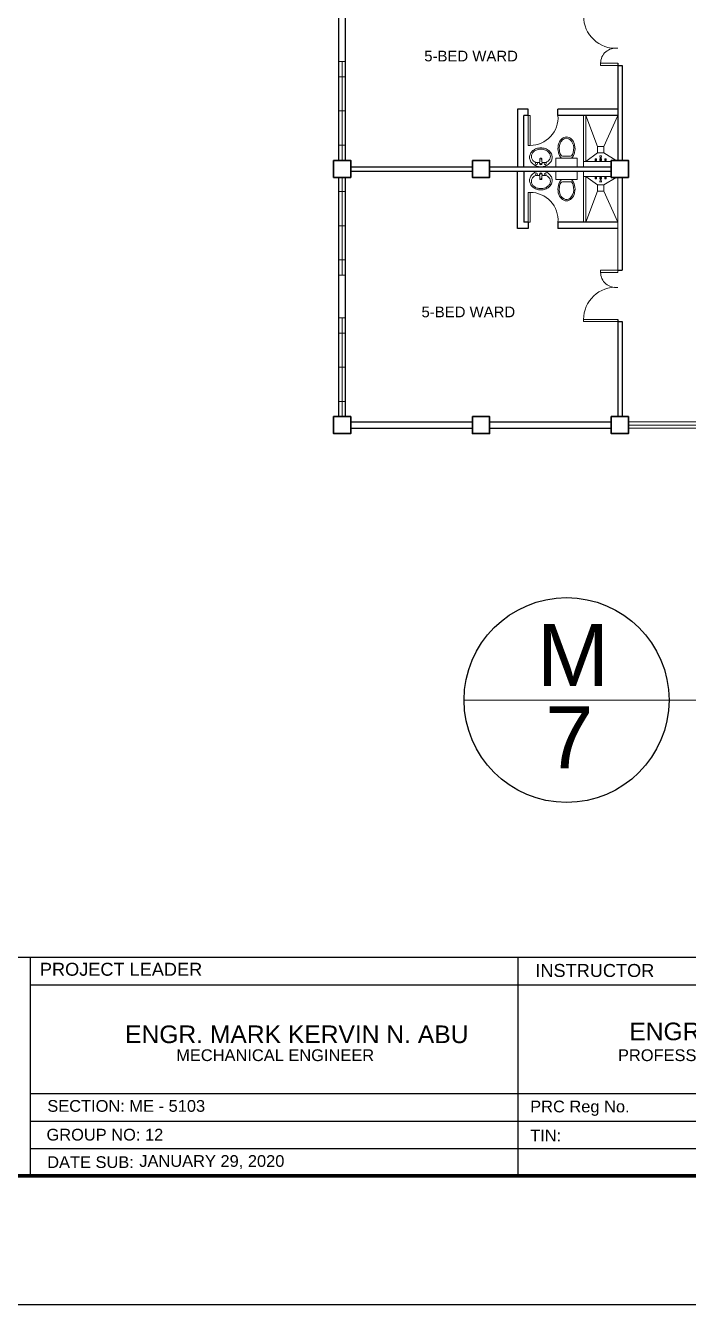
# Model space of a CAD drawing. Header units: millimetres. Extents: x -116 to 421, y 1 to 342.
# Drawn here: x 343.1 to 358.61, y 90.1 to 120.05 of the extents above; entities that cross this region are included whole.
import ezdxf

# ---------------------------------------------------------------- set-up
doc = ezdxf.new("R2010")
doc.units = ezdxf.units.MM
doc.header["$MEASUREMENT"] = 0
doc.layers.add('label', color=7, linetype='Continuous')
doc.layers.add('template', color=7, linetype='Continuous')
doc.styles.add('arial', font='arial.ttf')
doc.styles.add('SWISSLT175', font='swissl.ttf', dxfattribs={"height": 0.175})

msp = doc.modelspace()

# ---------------------------------------------------------------- linework, layer by layer
at = {"color": 8, "linetype": 'ByBlock', "lineweight": 25}
for p, q in [((350.433, 116.891), (350.433, 122.491)), ((350.583, 116.891), (350.583, 122.491)), ((356.958, 119.166), (356.958, 116.891)), ((356.958, 119.116), (357.058, 119.116)), ((357.058, 119.116), (357.058, 116.891)), ((354.608, 118.091), (354.608, 116.741)), ((355.558, 117.941), (355.558, 118.091)), ((350.708, 116.741), (353.558, 116.741)), ((350.708, 116.641), (353.558, 116.641)), ((353.958, 116.741), (356.808, 116.741)), ((353.958, 116.641), (356.808, 116.641)), ((354.608, 115.291), (354.608, 116.641)), ((350.433, 110.891), (350.433, 116.491)), ((350.583, 110.891), (350.583, 116.491)), ((357.058, 116.491), (357.058, 114.316)), ((356.958, 114.316), (357.058, 114.316)), ((356.958, 113.166), (356.958, 110.891)), ((356.958, 113.116), (357.058, 113.116)), ((357.058, 113.116), (357.058, 110.891)), ((350.708, 110.766), (353.558, 110.766)), ((350.708, 110.616), (353.558, 110.616)), ((353.958, 110.766), (356.808, 110.766)), ((353.958, 110.616), (356.808, 110.616))]:
    msp.add_line(p, q, dxfattribs=at)
at = {"color": 8, "linetype": 'ByBlock', "lineweight": 9}
for p, q in [((350.433, 119.204), (350.583, 119.204)), ((350.508, 119.204), (350.508, 116.891)), ((350.433, 118.047), (350.433, 118.847)), ((350.433, 118.847), (350.583, 118.847)), ((350.583, 118.847), (350.583, 117.247)), ((350.433, 118.047), (350.583, 118.047)), ((350.583, 117.247), (350.433, 117.247)), ((356.808, 116.866), (356.158, 116.866)), ((356.808, 116.516), (356.158, 116.516)), ((350.508, 116.491), (350.508, 114.204)), ((350.433, 115.36), (350.433, 116.16)), ((350.433, 116.16), (350.583, 116.16)), ((350.583, 116.16), (350.583, 114.56)), ((350.433, 115.36), (350.583, 115.36)), ((350.583, 114.56), (350.433, 114.56)), ((350.433, 114.204), (350.583, 114.204)), ((350.433, 113.204), (350.583, 113.204)), ((350.508, 113.204), (350.508, 110.891)), ((350.433, 112.047), (350.433, 112.847)), ((350.433, 112.847), (350.583, 112.847)), ((350.583, 112.847), (350.583, 111.247)), ((350.433, 112.047), (350.583, 112.047)), ((350.583, 111.247), (350.433, 111.247)), ((359.908, 110.766), (357.208, 110.766)), ((357.208, 110.691), (359.908, 110.691)), ((357.208, 110.616), (359.908, 110.616))]:
    msp.add_line(p, q, dxfattribs=at)
at = {"color": 8, "linetype": 'ByBlock', "lineweight": 25, "ltscale": 0.3}
for p, q in [((354.858, 118.091), (354.608, 118.091)), ((354.858, 117.941), (354.858, 118.091)), ((356.958, 118.091), (355.558, 118.091)), ((354.858, 117.941), (354.758, 117.941)), ((354.758, 116.741), (354.758, 117.941)), ((356.958, 117.941), (355.558, 117.941)), ((354.758, 116.641), (354.758, 115.441)), ((354.858, 115.441), (354.758, 115.441)), ((354.858, 115.441), (354.858, 115.291)), ((356.958, 115.441), (355.558, 115.441)), ((355.558, 115.441), (355.558, 115.291)), ((354.858, 115.291), (354.608, 115.291)), ((356.958, 115.291), (355.558, 115.291))]:
    msp.add_line(p, q, dxfattribs=at)
at = {"color": 8, "linetype": 'ByBlock', "lineweight": 9, "ltscale": 0.3}
for p, q in [((356.483, 117.216), (356.208, 117.941)), ((356.633, 117.216), (356.958, 117.941)), ((356.483, 117.066), (356.208, 116.866)), ((356.633, 117.066), (356.918, 116.891)), ((356.483, 116.316), (356.208, 116.516)), ((356.633, 116.316), (356.918, 116.491)), ((356.483, 116.166), (356.208, 115.441)), ((356.633, 116.166), (356.958, 115.441))]:
    msp.add_line(p, q, dxfattribs=at)
at = {"color": 8, "lineweight": 9}
for p, q in [((355.144, 116.939), (355.13, 116.817)), ((355.173, 116.939), (355.186, 116.817)), ((355.508, 116.941), (355.508, 116.741)), ((356.008, 116.941), (355.508, 116.941)), ((355.849, 116.991), (355.668, 116.991)), ((356.008, 116.741), (356.008, 116.941)), ((356.431, 116.923), (356.428, 116.921)), ((356.428, 116.921), (356.428, 116.899)), ((356.461, 116.921), (356.428, 116.921)), ((356.428, 116.899), (356.43, 116.895)), ((356.428, 116.867), (356.431, 116.874)), ((356.428, 116.867), (356.428, 116.866)), ((356.462, 116.867), (356.428, 116.867)), ((356.462, 116.866), (356.428, 116.866)), ((356.431, 116.925), (356.431, 116.923)), ((356.458, 116.925), (356.431, 116.925)), ((356.458, 116.923), (356.431, 116.923)), ((356.431, 116.913), (356.431, 116.9)), ((356.431, 116.899), (356.439, 116.899)), ((356.431, 116.893), (356.431, 116.888)), ((356.459, 116.888), (356.431, 116.888)), ((356.431, 116.888), (356.431, 116.885)), ((356.458, 116.885), (356.431, 116.885)), ((356.458, 116.874), (356.431, 116.874)), ((356.433, 116.874), (356.433, 116.885)), ((356.438, 116.913), (356.438, 116.9)), ((356.458, 116.899), (356.45, 116.899)), ((356.451, 116.913), (356.451, 116.9)), ((356.456, 116.874), (356.456, 116.885)), ((356.458, 116.925), (356.458, 116.923)), ((356.458, 116.923), (356.461, 116.921)), ((356.458, 116.913), (356.458, 116.9)), ((356.459, 116.888), (356.458, 116.885)), ((356.462, 116.867), (356.458, 116.874)), ((356.461, 116.899), (356.459, 116.895)), ((356.459, 116.893), (356.459, 116.888)), ((356.461, 116.921), (356.461, 116.899)), ((356.462, 116.867), (356.462, 116.866)), ((356.529, 116.866), (356.541, 116.872)), ((356.587, 116.866), (356.529, 116.866)), ((356.546, 116.951), (356.537, 116.993)), ((356.539, 116.998), (356.578, 116.998)), ((356.541, 116.881), (356.576, 116.881)), ((356.541, 116.872), (356.541, 116.881)), ((356.541, 116.872), (356.576, 116.872)), ((356.576, 116.872), (356.541, 116.872)), ((356.545, 116.923), (356.542, 116.921)), ((356.551, 116.921), (356.542, 116.921)), ((356.542, 116.921), (356.542, 116.899)), ((356.542, 116.899), (356.544, 116.895)), ((356.544, 116.893), (356.544, 116.888)), ((356.551, 116.888), (356.544, 116.888)), ((356.544, 116.888), (356.545, 116.885)), ((356.551, 116.925), (356.545, 116.925)), ((356.545, 116.925), (356.545, 116.923)), ((356.551, 116.923), (356.545, 116.923)), ((356.545, 116.913), (356.545, 116.9)), ((356.545, 116.899), (356.551, 116.899)), ((356.551, 116.885), (356.545, 116.885)), ((356.571, 116.951), (356.546, 116.951)), ((356.546, 116.951), (356.546, 116.944)), ((356.571, 116.951), (356.546, 116.951)), ((356.546, 116.944), (356.571, 116.944)), ((356.547, 116.881), (356.547, 116.885)), ((356.551, 116.881), (356.551, 116.944)), ((356.566, 116.881), (356.551, 116.881)), ((356.566, 116.944), (356.566, 116.881)), ((356.571, 116.925), (356.566, 116.925)), ((356.571, 116.923), (356.566, 116.923)), ((356.575, 116.921), (356.566, 116.921)), ((356.571, 116.899), (356.566, 116.899)), ((356.572, 116.888), (356.566, 116.888)), ((356.571, 116.885), (356.566, 116.885)), ((356.57, 116.881), (356.57, 116.885)), ((356.571, 116.951), (356.579, 116.993)), ((356.571, 116.944), (356.571, 116.951)), ((356.571, 116.925), (356.571, 116.923)), ((356.571, 116.923), (356.575, 116.921)), ((356.571, 116.913), (356.571, 116.9)), ((356.572, 116.888), (356.571, 116.885)), ((356.572, 116.893), (356.572, 116.888)), ((356.575, 116.899), (356.573, 116.895)), ((356.575, 116.921), (356.575, 116.899)), ((356.576, 116.881), (356.576, 116.872)), ((356.576, 116.872), (356.587, 116.866)), ((356.659, 116.923), (356.655, 116.921)), ((356.688, 116.921), (356.655, 116.921)), ((356.655, 116.921), (356.655, 116.899)), ((356.655, 116.899), (356.657, 116.895)), ((356.655, 116.867), (356.658, 116.874)), ((356.689, 116.867), (356.655, 116.867)), ((356.655, 116.867), (356.655, 116.866)), ((356.689, 116.866), (356.655, 116.866)), ((356.658, 116.893), (356.658, 116.888)), ((356.658, 116.888), (356.659, 116.885)), ((356.686, 116.888), (356.658, 116.888)), ((356.685, 116.874), (356.658, 116.874)), ((356.685, 116.925), (356.659, 116.925)), ((356.659, 116.925), (356.659, 116.923)), ((356.685, 116.923), (356.659, 116.923)), ((356.659, 116.913), (356.659, 116.9)), ((356.659, 116.899), (356.666, 116.899)), ((356.685, 116.885), (356.659, 116.885)), ((356.66, 116.874), (356.66, 116.885)), ((356.666, 116.913), (356.666, 116.9)), ((356.678, 116.913), (356.678, 116.9)), ((356.685, 116.899), (356.678, 116.899)), ((356.683, 116.874), (356.683, 116.885)), ((356.685, 116.925), (356.685, 116.923)), ((356.685, 116.923), (356.688, 116.921)), ((356.685, 116.913), (356.685, 116.9)), ((356.686, 116.888), (356.685, 116.885)), ((356.689, 116.867), (356.685, 116.874)), ((356.688, 116.899), (356.686, 116.895)), ((356.686, 116.893), (356.686, 116.888)), ((356.688, 116.921), (356.688, 116.899)), ((356.689, 116.867), (356.689, 116.866)), ((355.144, 116.443), (355.13, 116.565)), ((355.173, 116.443), (355.186, 116.565)), ((355.508, 116.741), (356.008, 116.741)), ((355.508, 116.441), (355.508, 116.641)), ((355.508, 116.641), (356.008, 116.641)), ((356.008, 116.641), (356.008, 116.441)), ((356.428, 116.515), (356.428, 116.516)), ((356.462, 116.516), (356.428, 116.516)), ((356.428, 116.515), (356.431, 116.508)), ((356.462, 116.515), (356.428, 116.515)), ((356.458, 116.508), (356.431, 116.508)), ((356.433, 116.508), (356.433, 116.497)), ((356.456, 116.508), (356.456, 116.497)), ((356.462, 116.515), (356.458, 116.508)), ((356.462, 116.515), (356.462, 116.516)), ((356.529, 116.516), (356.541, 116.51)), ((356.587, 116.516), (356.529, 116.516)), ((356.541, 116.51), (356.576, 116.51)), ((356.576, 116.51), (356.541, 116.51)), ((356.541, 116.51), (356.541, 116.501)), ((356.576, 116.51), (356.587, 116.516)), ((356.576, 116.501), (356.576, 116.51)), ((356.689, 116.516), (356.655, 116.516)), ((356.655, 116.515), (356.655, 116.516)), ((356.689, 116.515), (356.655, 116.515)), ((356.655, 116.515), (356.658, 116.508)), ((356.685, 116.508), (356.658, 116.508)), ((356.66, 116.508), (356.66, 116.497)), ((356.683, 116.508), (356.683, 116.497)), ((356.689, 116.515), (356.685, 116.508)), ((356.689, 116.515), (356.689, 116.516)), ((356.008, 116.441), (355.508, 116.441)), ((355.849, 116.391), (355.668, 116.391)), ((356.428, 116.483), (356.43, 116.487)), ((356.428, 116.461), (356.428, 116.483)), ((356.431, 116.459), (356.428, 116.461)), ((356.461, 116.461), (356.428, 116.461)), ((356.458, 116.497), (356.431, 116.497)), ((356.431, 116.494), (356.431, 116.497)), ((356.431, 116.489), (356.431, 116.494)), ((356.459, 116.494), (356.431, 116.494)), ((356.431, 116.483), (356.439, 116.483)), ((356.431, 116.47), (356.431, 116.482)), ((356.431, 116.457), (356.431, 116.459)), ((356.458, 116.459), (356.431, 116.459)), ((356.458, 116.457), (356.431, 116.457)), ((356.438, 116.469), (356.438, 116.482)), ((356.458, 116.483), (356.45, 116.483)), ((356.451, 116.469), (356.451, 116.482)), ((356.459, 116.494), (356.458, 116.497)), ((356.458, 116.47), (356.458, 116.482)), ((356.458, 116.459), (356.461, 116.461)), ((356.458, 116.457), (356.458, 116.459)), ((356.459, 116.489), (356.459, 116.494)), ((356.461, 116.483), (356.459, 116.487)), ((356.461, 116.461), (356.461, 116.483)), ((356.546, 116.431), (356.537, 116.389)), ((356.539, 116.384), (356.578, 116.384)), ((356.541, 116.501), (356.576, 116.501)), ((356.542, 116.483), (356.544, 116.487)), ((356.542, 116.461), (356.542, 116.483)), ((356.551, 116.461), (356.542, 116.461)), ((356.545, 116.459), (356.542, 116.461)), ((356.544, 116.494), (356.545, 116.497)), ((356.551, 116.494), (356.544, 116.494)), ((356.544, 116.489), (356.544, 116.494)), ((356.551, 116.497), (356.545, 116.497)), ((356.545, 116.483), (356.551, 116.483)), ((356.545, 116.47), (356.545, 116.482)), ((356.551, 116.459), (356.545, 116.459)), ((356.545, 116.457), (356.545, 116.459)), ((356.551, 116.457), (356.545, 116.457)), ((356.546, 116.431), (356.546, 116.438)), ((356.546, 116.438), (356.571, 116.438)), ((356.571, 116.431), (356.546, 116.431)), ((356.571, 116.431), (356.546, 116.431)), ((356.547, 116.501), (356.547, 116.497)), ((356.551, 116.501), (356.551, 116.438)), ((356.566, 116.501), (356.551, 116.501)), ((356.566, 116.438), (356.566, 116.501)), ((356.571, 116.497), (356.566, 116.497)), ((356.572, 116.494), (356.566, 116.494)), ((356.571, 116.483), (356.566, 116.483)), ((356.575, 116.461), (356.566, 116.461)), ((356.571, 116.459), (356.566, 116.459)), ((356.571, 116.457), (356.566, 116.457)), ((356.57, 116.501), (356.57, 116.497)), ((356.572, 116.494), (356.571, 116.497)), ((356.571, 116.47), (356.571, 116.482)), ((356.571, 116.459), (356.575, 116.461)), ((356.571, 116.457), (356.571, 116.459)), ((356.571, 116.438), (356.571, 116.431)), ((356.571, 116.431), (356.579, 116.389)), ((356.572, 116.489), (356.572, 116.494)), ((356.575, 116.483), (356.573, 116.487)), ((356.575, 116.461), (356.575, 116.483)), ((356.655, 116.483), (356.657, 116.487)), ((356.655, 116.461), (356.655, 116.483)), ((356.688, 116.461), (356.655, 116.461)), ((356.659, 116.459), (356.655, 116.461)), ((356.658, 116.494), (356.659, 116.497)), ((356.686, 116.494), (356.658, 116.494)), ((356.658, 116.489), (356.658, 116.494)), ((356.685, 116.497), (356.659, 116.497)), ((356.659, 116.483), (356.666, 116.483)), ((356.659, 116.47), (356.659, 116.482)), ((356.685, 116.459), (356.659, 116.459)), ((356.659, 116.457), (356.659, 116.459)), ((356.685, 116.457), (356.659, 116.457)), ((356.666, 116.469), (356.666, 116.482)), ((356.685, 116.483), (356.678, 116.483)), ((356.678, 116.469), (356.678, 116.482)), ((356.686, 116.494), (356.685, 116.497)), ((356.685, 116.47), (356.685, 116.482)), ((356.685, 116.459), (356.688, 116.461)), ((356.685, 116.457), (356.685, 116.459)), ((356.686, 116.489), (356.686, 116.494)), ((356.688, 116.483), (356.686, 116.487)), ((356.688, 116.461), (356.688, 116.483))]:
    msp.add_line(p, q, dxfattribs=at)
at = {"color": 8, "linetype": 'ByBlock', "lineweight": 13}
msp.add_line((356.958, 116.491), (356.958, 114.266), dxfattribs=at)
at = {"color": 0, "linetype": 'ByBlock', "lineweight": 9}
for p, q in [((358.37, 104.251), (353.363, 104.251)), ((396.339, 104.251), (358.37, 104.251))]:
    msp.add_line(p, q, dxfattribs=at)
at = {"color": 8, "lineweight": 9}
for points in [[(350.433, 119.204), (350.583, 119.204), (350.583, 116.891), (350.433, 116.891)], [(350.433, 116.491), (350.583, 116.491), (350.583, 114.204), (350.433, 114.204)], [(350.433, 113.204), (350.583, 113.204), (350.583, 110.891), (350.433, 110.891)]]:
    msp.add_lwpolyline(points, close=True, dxfattribs=at)
at = {"color": 8, "lineweight": 13, "ltscale": 0.03}
for points in [[(356.958, 119.116), (356.958, 119.166), (356.558, 119.166), (356.558, 119.116)], [(354.858, 117.941), (354.908, 117.941), (354.908, 117.241), (354.858, 117.241)], [(354.858, 115.441), (354.908, 115.441), (354.908, 116.141), (354.858, 116.141)], [(356.958, 114.316), (356.958, 114.266), (356.558, 114.266), (356.558, 114.316)], [(356.958, 113.166), (356.958, 113.116), (356.158, 113.116), (356.158, 113.166)]]:
    msp.add_lwpolyline(points, close=True, dxfattribs=at)
at = {"color": 8, "linetype": 'ByBlock', "lineweight": 9, "ltscale": 0.3}
for points in [[(356.208, 116.866), (356.208, 117.941), (356.158, 117.941), (356.158, 116.741), (356.158, 116.741)], [(356.208, 116.516), (356.208, 115.441), (356.158, 115.441), (356.158, 116.641), (356.158, 116.641)]]:
    msp.add_lwpolyline(points, dxfattribs=at)
at = {"color": 8, "lineweight": 9}
for points in [[(355.423, 116.962, 0.11576), (355.404, 117.045, 0.104047), (355.346, 117.118, 0.090875), (355.262, 117.166, 0.083344), (355.158, 117.183, 0.083344), (355.055, 117.166, 0.090875), (354.971, 117.118, 0.104047), (354.913, 117.045, 0.11576), (354.893, 116.962, 0.11576), (354.913, 116.88, 0.104047), (354.971, 116.806, 0.090875), (355.055, 116.758, 0.083344), (355.158, 116.741, 0.083344), (355.262, 116.758, 0.090875), (355.346, 116.806, 0.104047), (355.404, 116.88, 0.11576)], [(355.423, 116.42, -0.11576), (355.404, 116.338, -0.104047), (355.346, 116.264, -0.090875), (355.262, 116.216, -0.083344), (355.158, 116.199, -0.083344), (355.055, 116.216, -0.090875), (354.971, 116.264, -0.104047), (354.913, 116.338, -0.11576), (354.893, 116.42, -0.11576), (354.913, 116.503, -0.104047), (354.971, 116.576, -0.090875), (355.055, 116.624, -0.083344), (355.158, 116.641, -0.083344), (355.262, 116.624, -0.090875), (355.346, 116.576, -0.104047), (355.404, 116.503, -0.11576)]]:
    msp.add_lwpolyline(points, format="xyb", close=True, dxfattribs=at)
for points in [[(355.381, 116.983, 0.124838), (355.365, 117.046, 0.105788), (355.316, 117.103, 0.086697), (355.246, 117.14, 0.076776), (355.158, 117.153, 0.076776), (355.071, 117.14, 0.086697), (355.001, 117.103, 0.105788), (354.952, 117.046, 0.124838), (354.936, 116.983, 0.124838), (354.952, 116.92, 0.105788), (355.001, 116.863, 0.040067), (355.032, 116.843), (355.134, 116.843, 0.040067)], [(355.183, 116.843), (355.285, 116.843, 0.040067), (355.316, 116.863, 0.105788), (355.365, 116.92, 0.124838), (355.381, 116.983, 0.124838)], [(355.381, 116.399, -0.124838), (355.365, 116.336, -0.105788), (355.316, 116.279, -0.086697), (355.246, 116.243, -0.076776), (355.158, 116.229, -0.076776), (355.071, 116.243, -0.086697), (355.001, 116.279, -0.105788), (354.952, 116.336, -0.124838), (354.936, 116.399, -0.124838), (354.952, 116.462, -0.105788), (355.001, 116.519, -0.040067), (355.032, 116.539), (355.134, 116.539, -0.040067)], [(355.183, 116.539), (355.285, 116.539, -0.040067), (355.316, 116.519, -0.105788), (355.365, 116.462, -0.124838), (355.381, 116.399, -0.124838)]]:
    msp.add_lwpolyline(points, format="xyb", dxfattribs=at)
at = {"color": 8, "linetype": 'ByBlock', "lineweight": 9, "ltscale": 0.03}
for points in [[(356.483, 117.066), (356.633, 117.066), (356.633, 117.216), (356.483, 117.216)], [(356.483, 116.316), (356.633, 116.316), (356.633, 116.166), (356.483, 116.166)]]:
    msp.add_lwpolyline(points, close=True, dxfattribs=at)
at = {"color": 8, "linetype": 'ByBlock', "lineweight": 35}
for points in [[(350.308, 116.891), (350.708, 116.891), (350.708, 116.491), (350.308, 116.491)], [(353.558, 116.891), (353.958, 116.891), (353.958, 116.491), (353.558, 116.491)], [(356.808, 116.891), (357.208, 116.891), (357.208, 116.491), (356.808, 116.491)], [(350.308, 110.891), (350.708, 110.891), (350.708, 110.491), (350.308, 110.491)], [(353.558, 110.891), (353.958, 110.891), (353.958, 110.491), (353.558, 110.491)], [(356.808, 110.891), (357.208, 110.891), (357.208, 110.491), (356.808, 110.491)]]:
    msp.add_lwpolyline(points, close=True, dxfattribs=at)
at = {"color": 8, "lineweight": 9}
for centre, radius in [((355.057, 116.814), 0.0255), ((355.158, 116.808), 0.0095), ((355.26, 116.814), 0.0255), ((355.057, 116.568), 0.0255), ((355.158, 116.575), 0.0095), ((355.26, 116.568), 0.0255)]:
    msp.add_circle(centre, radius, dxfattribs=at)
msp.add_circle((355.76, 104.251), 2.398)
at = {"color": 8, "lineweight": 13, "ltscale": 0.03}
for centre, radius, start, end in [((356.91, 120.266), 0.752, 180, 273.6952), ((356.911, 119.166), 0.353, 82.3719, 180), ((354.908, 117.893), 0.652, 270, 4.2422), ((354.908, 115.489), 0.652, 355.7578, 90), ((356.911, 114.266), 0.353, 180, 277.6281), ((356.91, 113.166), 0.752, 86.3048, 180)]:
    msp.add_arc(centre, radius, start, end, dxfattribs=at)
at = {"color": 8, "lineweight": 9}
for centre, radius, start, end in [((355.158, 116.814), 0.028, 173.7545, 6.2455), ((355.158, 116.916), 0.025, 126.3068, 221.2022), ((355.158, 116.845), 0.0948, 81.2026, 98.7974), ((355.158, 116.916), 0.025, 71.3793, 108.6207), ((355.158, 116.916), 0.025, 318.7978, 53.6932), ((355.668, 117.041), 0.05, 208.0084, 270), ((355.849, 117.041), 0.05, 270, 331.8499), ((355.158, 116.568), 0.028, 353.7545, 186.2455), ((355.158, 116.466), 0.025, 138.7978, 233.6932), ((355.158, 116.537), 0.0948, 261.2026, 278.7974), ((355.158, 116.466), 0.025, 251.3793, 288.6207), ((355.158, 116.466), 0.025, 306.3068, 41.2022), ((355.668, 116.341), 0.05, 90, 151.9916), ((355.849, 116.341), 0.05, 28.1501, 90)]:
    msp.add_arc(centre, radius, start, end, dxfattribs=at)
for centre, major_axis, ratio, start_param, end_param in [((355.758, 117.166), (0, -0.275), 0.727273, 0.612555, 5.670631), ((356.419, 116.912), (0.00896, 0.00896), 1, 5.560378, 6.271464), ((356.416, 116.906), (-0.0118, 0.0118), 1, 3.273911, 3.406137), ((356.427, 116.893), (0.00268, 0.00268), 1, 5.497675, 5.991616), ((356.428, 116.9), (0.00268, 0.00268), 1, 4.870036, 5.497675), ((356.449, 116.912), (0.00738, 0.00738), 1, 1.497691, 2.282489), ((356.442, 116.9), (-0.00268, 0.00268), 1, 0.785286, 1.412925), ((356.449, 116.906), (0.00887, 0.00887), 1, 2.983721, 3.344735), ((356.445, 116.917), (-0.00268, 0.00268), 1, -1.497915, -0.073106), ((356.445, 116.898), (-0.00268, 0.00268), 1, 1.773938, 2.938226), ((356.44, 116.912), (-0.00738, 0.00738), 1, 4.000472, 4.78527), ((356.44, 116.906), (0.00887, 0.00887), 1, 4.509022, 4.870036), ((356.447, 116.9), (-0.00268, 0.00268), 1, 3.299239, 3.926878), ((356.47, 116.912), (-0.00896, 0.00896), 1, 0.011497, 0.722582), ((356.461, 116.9), (0.00268, 0.00268), 1, 2.356082, 2.983721), ((356.473, 116.906), (-0.0118, 0.0118), 1, 1.306028, 1.438253), ((356.462, 116.893), (0.00268, 0.00268), 1, 1.862141, 2.356082), ((356.541, 116.995), (0.00268, 0.00268), 1, 1.354119, 2.724181), ((356.532, 116.912), (-0.00896, 0.00896), 1, 3.989582, 4.700667), ((356.53, 116.906), (0.0118, 0.0118), 1, 4.844707, 4.976933), ((356.541, 116.9), (-0.00268, 0.00268), 1, 3.299239, 3.926878), ((356.54, 116.893), (-0.00268, 0.00268), 1, 3.926878, 4.42082), ((356.584, 116.912), (-0.00896, 0.00896), 1, 0.011497, 0.722582), ((356.575, 116.9), (-0.00268, 0.00268), 1, 0.785286, 1.412925), ((356.586, 116.906), (0.0118, 0.0118), 1, 2.876824, 3.009049), ((356.576, 116.893), (-0.00268, 0.00268), 1, 0.291344, 0.785286), ((356.646, 116.912), (0.00896, 0.00896), 1, 5.560378, 6.271464), ((356.644, 116.906), (-0.0118, 0.0118), 1, 3.273911, 3.406137), ((356.654, 116.893), (0.00268, 0.00268), 1, 5.497675, 5.991616), ((356.655, 116.9), (0.00268, 0.00268), 1, 4.870036, 5.497675), ((356.676, 116.912), (0.00738, 0.00738), 1, 1.497691, 2.282489), ((356.67, 116.9), (-0.00268, 0.00268), 1, 0.785286, 1.412925), ((356.677, 116.906), (0.00887, 0.00887), 1, 2.983721, 3.344735), ((356.672, 116.917), (-0.00268, 0.00268), 1, -1.497915, -0.073106), ((356.672, 116.898), (-0.00268, 0.00268), 1, 1.773938, 2.938226), ((356.667, 116.912), (-0.00738, 0.00738), 1, 4.000472, 4.78527), ((356.667, 116.906), (0.00887, 0.00887), 1, 4.509022, 4.870036), ((356.674, 116.9), (-0.00268, 0.00268), 1, 3.299239, 3.926878), ((356.698, 116.912), (-0.00896, 0.00896), 1, 0.011497, 0.722582), ((356.689, 116.9), (0.00268, 0.00268), 1, 2.356082, 2.983721), ((356.7, 116.906), (0.0118, 0.0118), 1, 2.876824, 3.009049), ((356.69, 116.893), (0.00268, 0.00268), 1, 1.862141, 2.356082), ((356.576, 116.387), (-0.00268, 0.00268), 1, 2.92514, 4.295202)]:
    msp.add_ellipse(centre, major_axis=major_axis, ratio=ratio, start_param=start_param, end_param=end_param, dxfattribs=at)
at = {"color": 8, "lineweight": 9, "extrusion": (-4.99074e-41, 2.88216e-41, -1)}
msp.add_ellipse((356.576, 116.995), major_axis=(0.00268, 0.00268), ratio=1, start_param=-0.216453, end_param=1.153609, dxfattribs=at)
at = {"color": 8, "lineweight": 9, "extrusion": (0, 0, -1)}
msp.add_ellipse((355.758, 116.216), major_axis=(0, 0.275), ratio=0.727273, start_param=0.612555, end_param=5.670631, dxfattribs=at)
at = {"color": 8, "lineweight": 9, "extrusion": (-4.99074e-41, -2.88216e-41, -1)}
for centre, major_axis, start_param, end_param in [((356.419, 116.47), (-0.00896, 0.00896), 2.418785, 3.129871), ((356.427, 116.489), (-0.00268, 0.00268), 2.356082, 2.850023), ((356.416, 116.476), (-0.0118, 0.0118), 1.703115, 1.83534), ((356.428, 116.482), (-0.00268, 0.00268), 1.728443, 2.356082), ((356.442, 116.482), (-0.00268, -0.00268), 0.785286, 1.412925), ((356.449, 116.47), (-0.00738, -0.00738), 6.21008, 6.994878), ((356.449, 116.476), (-0.00887, 0.00887), -0.157871, 0.203142), ((356.445, 116.484), (-0.00268, 0.00268), 0.203142, 1.36743), ((356.445, 116.465), (-0.00268, 0.00268), 3.214474, 4.639283), ((356.44, 116.476), (-0.00887, -0.00887), 2.938226, 3.299239), ((356.44, 116.47), (-0.00738, -0.00738), 4.000472, 4.78527), ((356.447, 116.482), (-0.00268, -0.00268), 3.299239, 3.926878), ((356.473, 116.476), (-0.0118, 0.0118), -0.264769, -0.132543), ((356.461, 116.482), (-0.00268, -0.00268), 0.785286, 1.412925), ((356.47, 116.47), (-0.00896, 0.00896), -1.559299, -0.848214), ((356.462, 116.489), (-0.00268, 0.00268), -1.279452, -0.785511), ((356.541, 116.387), (-0.00268, -0.00268), 6.066508, 7.43657), ((356.532, 116.47), (-0.00896, 0.00896), 2.418785, 3.129871), ((356.53, 116.476), (-0.0118, -0.0118), 3.273911, 3.406137), ((356.54, 116.489), (-0.00268, -0.00268), 3.926878, 4.42082), ((356.541, 116.482), (-0.00268, -0.00268), 3.299239, 3.926878), ((356.575, 116.482), (-0.00268, 0.00268), -0.785511, -0.157871), ((356.584, 116.47), (-0.00896, -0.00896), 0.011497, 0.722582), ((356.576, 116.489), (-0.00268, 0.00268), -1.279452, -0.785511), ((356.586, 116.476), (-0.0118, -0.0118), 1.306028, 1.438253), ((356.646, 116.47), (-0.00896, -0.00896), 3.989582, 4.700667), ((356.654, 116.489), (-0.00268, -0.00268), 3.926878, 4.42082), ((356.644, 116.476), (-0.0118, 0.0118), 1.703115, 1.83534), ((356.655, 116.482), (-0.00268, -0.00268), 3.299239, 3.926878), ((356.677, 116.476), (-0.00887, -0.00887), 1.412925, 1.773938), ((356.67, 116.482), (-0.00268, -0.00268), 0.785286, 1.412925), ((356.676, 116.47), (-0.00738, 0.00738), 4.639283, 5.424081), ((356.672, 116.465), (-0.00268, -0.00268), 4.78527, 6.21008), ((356.672, 116.484), (-0.00268, 0.00268), 0.203142, 1.36743), ((356.667, 116.476), (-0.00887, 0.00887), 1.36743, 1.728443), ((356.667, 116.47), (-0.00738, -0.00738), 4.000472, 4.78527), ((356.674, 116.482), (-0.00268, -0.00268), 3.299239, 3.926878), ((356.689, 116.482), (-0.00268, 0.00268), -0.785511, -0.157871), ((356.698, 116.47), (-0.00896, 0.00896), -1.559299, -0.848214), ((356.69, 116.489), (-0.00268, -0.00268), 0.291344, 0.785286), ((356.7, 116.476), (-0.0118, 0.0118), -0.264769, -0.132543)]:
    msp.add_ellipse(centre, major_axis=major_axis, ratio=1, start_param=start_param, end_param=end_param, dxfattribs=at)
at = {"color": 8, "lineweight": 9}
for points in [[(355.893, 117.017), (355.902, 117.034), (355.909, 117.052), (355.936, 117.143), (355.931, 117.23), (355.873, 117.362), (355.823, 117.403), (355.725, 117.417), (355.673, 117.391), (355.599, 117.28), (355.581, 117.196), (355.596, 117.082), (355.608, 117.047), (355.624, 117.018)], [(355.893, 116.365), (355.902, 116.348), (355.909, 116.33), (355.936, 116.239), (355.931, 116.152), (355.873, 116.02), (355.823, 115.979), (355.725, 115.965), (355.673, 115.991), (355.599, 116.103), (355.581, 116.186), (355.596, 116.3), (355.608, 116.335), (355.624, 116.365)]]:
    msp.add_open_spline(points, degree=3, knots=[0.937253, 0.937253, 0.937253, 0.937253, 1.185372, 1.185372, 2.113864, 2.113864, 3.042356, 3.042356, 3.970847, 3.970847, 4.899339, 4.899339, 5.346062, 5.346062, 5.346062, 5.346062], dxfattribs=at)
at = {"layer": 'template'}
for p, q in [((327.362, 98.226), (417.613, 98.226)), ((343.208, 98.227), (343.208, 93.105)), ((343.208, 98.226), (343.208, 93.105)), ((354.617, 98.227), (354.617, 93.105)), ((354.617, 98.226), (354.617, 93.105)), ((343.208, 97.585), (399.779, 97.585)), ((343.208, 95.035), (366.908, 95.035)), ((343.208, 94.392), (378.684, 94.392)), ((343.208, 93.749), (353.542, 93.749)), ((343.208, 93.749), (366.908, 93.749)), ((354.617, 93.749), (364.951, 93.749)), ((321.345, 90.097), (420.621, 90.097))]:
    msp.add_line(p, q, dxfattribs=at)
at = {"layer": 'template', "linetype": 'Continuous', "ltscale": 0.5}
msp.add_line((354.617, 98.226), (354.617, 93.105), dxfattribs=at)
at = {"layer": 'template', "linetype": 'Continuous', "const_width": 0.0853}
msp.add_lwpolyline([(327.362, 93.105), (417.613, 93.105), (417.613, 157.484), (327.362, 157.484)], close=True, dxfattribs=at)

# ---------------------------------------------------------------- texts
at = {"char_height": 1.452, "attachment_point": 1, "style": 'arial'}
for s, width, insert in [('M', 1.87265, (355.063, 106.029)), ('7', 1.4519, (355.262, 104.103))]:
    msp.add_mtext_dynamic_manual_height_columns(s, width=width, gutter_width=1, heights=[0], dxfattribs=dict(at, insert=insert))
at = {"layer": 'label', "color": 8, "linetype": 'ByBlock', "lineweight": 9, "ltscale": 0.4, "char_height": 0.25, "attachment_point": 5, "line_spacing_factor": 0.8, "style": 'SWISSLT175'}
for insert in [(353.525, 119.332), (353.461, 113.339)]:
    msp.add_mtext('5-BED WARD', dxfattribs=dict(at, insert=insert))
at = {"layer": 'template', "style": 'arial'}
for s, height, p in [('PROJECT LEADER', 0.30409, (343.432, 97.794)), ('INSTRUCTOR', 0.304, (355.03, 97.766)), ('ENGR. MARK KERVIN N. ABU', 0.41257, (345.426, 96.217)), ('ENGR. ALLAN B. DE VILLA', 0.41257, (357.229, 96.284)), ('MECHANICAL ENGINEER', 0.27505, (346.623, 95.796)), ('PROFESSIONAL MECHANICAL ENGINEER', 0.27505, (356.964, 95.796)), ('SECTION: ME - 5103', 0.27505, (343.606, 94.608)), ('PRC Reg No.', 0.27505, (354.909, 94.595)), ('GROUP NO: 12', 0.27505, (343.587, 93.935)), ('TIN:', 0.275, (354.909, 93.913)), ('DATE SUB:', 0.275, (343.603, 93.292)), ('JANUARY 29, 2020', 0.27505, (345.759, 93.318))]:
    msp.add_text(s, height=height, dxfattribs=at).set_placement(p)

doc.saveas('drawing.dxf')
